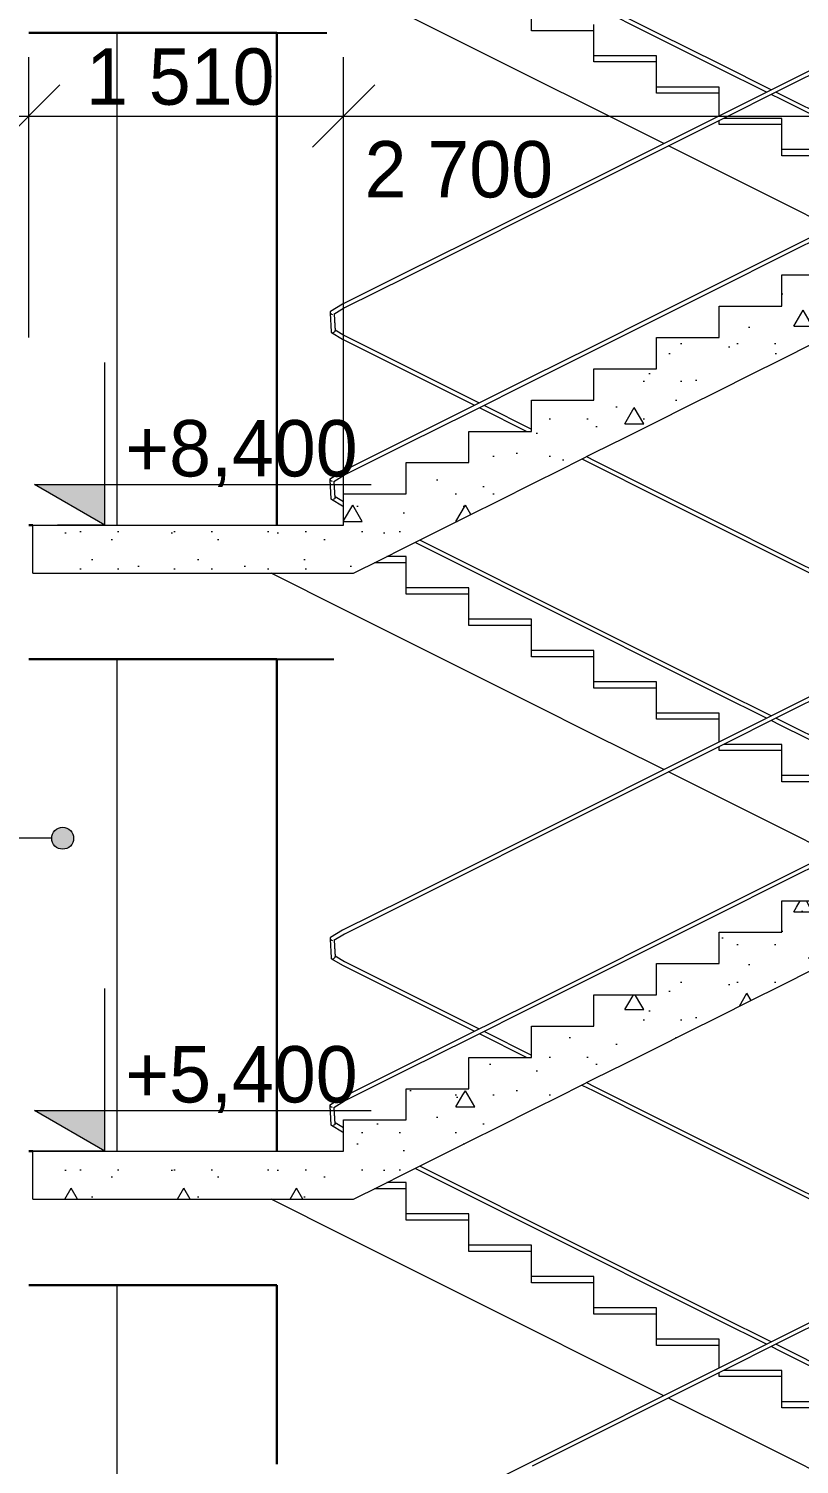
# Model space of a CAD drawing. Extents: x -464571 to -430223, y -12741 to 36790.
# Drawn here: x -459439 to -455744, y 3900 to 10780 of the extents above; entities that cross this region are included whole.
import ezdxf
from ezdxf.enums import TextEntityAlignment as Align

# ---------------------------------------------------------------- set-up
doc = ezdxf.new("R2010")
doc.units = 0
doc.header["$MEASUREMENT"] = 0
for name, color, linetype, lineweight in [('0_Ном_пера__120', 7, 'Continuous', 13), ('Двери ArchiCAD_Ном_пера__41', 7, 'Continuous', 30), ('Интерьер- Перегородка_Ном_пера__47', 7, 'Continuous', 25), ('Кладочні розміри_Ном_пера__1', 7, 'Continuous', 13), ('Кладочні розміри_Ном_пера__120', 7, 'Continuous', 13), ('Кладочні розміри_Ном_пера__21', 7, 'Continuous', 20), ('Колонны_Ном_пера__21', 7, 'Continuous', 20), ('Лестницы внутренние_Ном_пера__1', 7, 'Continuous', 13), ('Лестницы внутренние_Ном_пера__21', 7, 'Continuous', 20), ('Лестницы внутренние_Ном_пера__7', 7, 'Continuous', 5)]:
    doc.layers.add(name, color=color, linetype=linetype, lineweight=lineweight)
doc.layers.add('0_Ном_пера__98', color=7, linetype='Continuous', lineweight=13, true_color=0x001f3e)
doc.layers.add('Лестницы внутренние_Ном_пера__241', color=7, linetype='Continuous', lineweight=13, true_color=0x515151)
for name, color, linetype in [('Двери ArchiCAD', 7, 'Continuous'), ('Кладочні розміри', 7, 'Continuous'), ('Колонны', 7, 'Continuous'), ('Лестницы внутренние', 7, 'Continuous')]:
    doc.layers.add(name, color=color, linetype=linetype)
doc.styles.add('СГЕНЕРИР_СТИЛЬ_2', font='GOTHIC.TTF')
doc.styles.add('СГЕНЕРИР_СТИЛЬ_3', font='GOTHIC.TTF')
doc.styles.add('СГЕНЕРИР_СТИЛЬ_4', font='')
doc.styles.get('СГЕНЕРИР_СТИЛЬ_4').set_extended_font_data('Arial Unicode MS Кириллический')
doc.dimstyles.new('СГЕНЕРИР_СТИЛЬ__2', dxfattribs={"dimtxt": 269.999993, "dimasz": 285, "dimexe": 0.18, "dimexo": 0, "dimgap": 0.09, "dimtad": 1, "dimtih": 1, "dimtoh": 1, "dimdec": 0, "dimzin": 0, "dimdsep": 46, "dimtxsty": 'СГЕНЕРИР_СТИЛЬ_4', "dimblk": 'ARROWHEAD_6', "dimblk1": 'ARROWHEAD_6', "dimblk2": 'ARROWHEAD_6', "dimcen": 0.09, "dimclrd": 256, "dimclre": 256, "dimclrt": 256, "dimadec": 0, "dimazin": 0, "dimtfac": 1, "dimtdec": 4, "dimtmove": 0, "dimatfit": 3, "dimfxl": 0, "dimtolj": 1, "dimtzin": 0, "dimarcsym": 0})
doc.dimstyles.new('СГЕНЕРИР_СТИЛЬ__3', dxfattribs={"dimtxt": 269.999993, "dimasz": 285, "dimexe": 0.18, "dimexo": 0, "dimgap": 0.09, "dimtad": 1, "dimtih": 1, "dimtoh": 1, "dimdec": 0, "dimzin": 0, "dimdsep": 46, "dimtxsty": 'СГЕНЕРИР_СТИЛЬ_4', "dimblk": 'ARROWHEAD_6', "dimblk1": 'ARROWHEAD_6', "dimblk2": 'ARROWHEAD_6', "dimcen": 0.09, "dimclrd": 256, "dimclre": 256, "dimclrt": 256, "dimadec": 0, "dimazin": 0, "dimtfac": 1, "dimtdec": 4, "dimtmove": 2, "dimatfit": 3, "dimfxl": 0, "dimtolj": 1, "dimtzin": 0, "dimarcsym": 0})
pattern_1 = [(0, (-133390.9, 0), (0, 935.3074), [90, -450]), (0, (-133120.9, 467.7), (0, 935.3074), [90, -450]), (60, (-133390.9, 0), (-810, 467.6537), [90, -450]), (60, (-132850.9, 0), (-810, 467.6537), [90, -450]), (120, (-133300.9, 0), (810, 467.6537), [90, -450]), (120, (-132760.9, 0), (810, 467.6537), [90, -450]), (0, (-133390.85, 90), (0, 180), [0, -180, 0, -270]), (45, (-133300.85, 90), (-127.27922, 127.27922), [0, -135, 0, -225])]

# ---------------------------------------------------------------- blocks, each defined once
blk = doc.blocks.new('Элемент разреза_94', base_point=(-133390.9, 0))
at = {"layer": 'Колонны_Ном_пера__21', "linetype": 'Continuous'}
for p, q in [((-459014.4, 8400), (-459014.4, 9900)), ((-459014.4, 6900), (-459014.4, 7759))]:
    blk.add_line(p, q, dxfattribs=at)
blk = doc.blocks.new('Элемент разреза_95', base_point=(-133390.9, 0))
at = {"layer": 'Колонны_Ном_пера__21', "linetype": 'Continuous'}
for p, q in [((-459014.4, 11400), (-459014.4, 12900)), ((-459014.4, 9900), (-459014.4, 10759))]:
    blk.add_line(p, q, dxfattribs=at)
blk = doc.blocks.new('Элемент разреза_99', base_point=(-133390.9, 0))
at = {"layer": 'Колонны_Ном_пера__21', "linetype": 'Continuous'}
for p, q in [((-459014.4, 5400), (-459014.4, 6900)), ((-459014.4, 2401), (-459014.4, 4759))]:
    blk.add_line(p, q, dxfattribs=at)
blk = doc.blocks.new('Элемент разреза_102', base_point=(-133390.9, 0))
at = {"layer": 'Лестницы внутренние_Ном_пера__241', "linetype": 'Continuous'}
for p, q in [((-455533.4, 4658.9), (-455833.4, 4508.9)), ((-455524.4, 4641.1), (-455824.4, 4491.1)), ((-455833.4, 4508.9), (-456133.4, 4358.9)), ((-455824.4, 4491.1), (-456124.4, 4341.1)), ((-456133.4, 4358.9), (-456433.4, 4208.9)), ((-456124.4, 4341.1), (-456424.4, 4191.1)), ((-456433.4, 4208.9), (-456733.4, 4058.9)), ((-456424.4, 4191.1), (-456724.4, 4041.1)), ((-456733.4, 4058.9), (-457033.4, 3908.9)), ((-456724.4, 4041.1), (-457024.4, 3891.1)), ((-457033.4, 3908.9), (-457333.4, 3758.9))]:
    blk.add_line(p, q, dxfattribs=at)
blk = doc.blocks.new('Элемент разреза_110', base_point=(-133390.9, 0))
at = {"layer": 'Лестницы внутренние_Ном_пера__241', "linetype": 'Continuous'}
h = blk.add_hatch(dxfattribs=at)
h.set_pattern_fill('Бетон', color=256, style=0, pattern_type=2)
h.set_pattern_definition(pattern_1)
h.paths.add_polyline_path([(-457978.9, 5220), (-457978.9, 5170), (-457953.8, 5170), (-457930, 5170), (-457905.2, 5170), (-457881.7, 5170), (-457756, 5232.8), (-457628.9, 5296.4), (-457479.7, 5371), (-457328.9, 5446.4), (-457179.7, 5521), (-457028.9, 5596.4), (-456879.7, 5671), (-456728.9, 5746.4), (-456579.7, 5821), (-456428.9, 5896.4), (-456279.7, 5971), (-456128.9, 6046.4), (-455979.7, 6121), (-455828.9, 6196.4), (-455679.7, 6271), (-455528.9, 6346.4), (-455379.7, 6421), (-455228.9, 6496.4), (-455125.9, 6547.9), (-455021.7, 6600), (-455228.9, 6600), (-455228.9, 6720), (-455528.9, 6720), (-455528.9, 6570), (-455828.9, 6570), (-455828.9, 6420), (-456128.9, 6420), (-456128.9, 6270), (-456428.9, 6270), (-456428.9, 6120), (-456728.9, 6120), (-456728.9, 5970), (-457028.9, 5970), (-457028.9, 5820), (-457328.9, 5820), (-457328.9, 5670), (-457628.9, 5670), (-457628.9, 5520), (-457928.9, 5520), (-457928.9, 5370), (-457978.9, 5370)], flags=0)
h = blk.add_hatch(dxfattribs=at)
h.set_pattern_fill('Бетон', color=256, style=0, pattern_type=2)
h.set_pattern_definition(pattern_1)
h.paths.add_polyline_path([(-455528.9, 6570), (-455528.9, 6600), (-455828.9, 6600), (-455828.9, 6570)], flags=0)
h = blk.add_hatch(dxfattribs=at)
h.set_pattern_fill('Бетон', color=256, style=0, pattern_type=2)
h.set_pattern_definition(pattern_1)
h.paths.add_polyline_path([(-455828.9, 6420), (-455828.9, 6450), (-456128.9, 6450), (-456128.9, 6420)], flags=0)
h = blk.add_hatch(dxfattribs=at)
h.set_pattern_fill('Бетон', color=256, style=0, pattern_type=2)
h.set_pattern_definition(pattern_1)
h.paths.add_polyline_path([(-456128.9, 6270), (-456128.9, 6300), (-456428.9, 6300), (-456428.9, 6270)], flags=0)
h = blk.add_hatch(dxfattribs=at)
h.set_pattern_fill('Бетон', color=256, style=0, pattern_type=2)
h.set_pattern_definition(pattern_1)
h.paths.add_polyline_path([(-456428.9, 6120), (-456428.9, 6150), (-456728.9, 6150), (-456728.9, 6120)], flags=0)
h = blk.add_hatch(dxfattribs=at)
h.set_pattern_fill('Бетон', color=256, style=0, pattern_type=2)
h.set_pattern_definition(pattern_1)
h.paths.add_polyline_path([(-456728.9, 5970), (-456728.9, 6000), (-457028.9, 6000), (-457028.9, 5970)], flags=0)
h = blk.add_hatch(dxfattribs=at)
h.set_pattern_fill('Бетон', color=256, style=0, pattern_type=2)
h.set_pattern_definition(pattern_1)
h.paths.add_polyline_path([(-457028.9, 5820), (-457028.9, 5850), (-457328.9, 5850), (-457328.9, 5820)], flags=0)
h = blk.add_hatch(dxfattribs=at)
h.set_pattern_fill('Бетон', color=256, style=0, pattern_type=2)
h.set_pattern_definition(pattern_1)
h.paths.add_polyline_path([(-457328.9, 5670), (-457328.9, 5700), (-457628.9, 5700), (-457628.9, 5670)], flags=0)
h = blk.add_hatch(dxfattribs=at)
h.set_pattern_fill('Бетон', color=256, style=0, pattern_type=2)
h.set_pattern_definition(pattern_1)
h.paths.add_polyline_path([(-457628.9, 5520), (-457628.9, 5550), (-457928.9, 5550), (-457928.9, 5520)], flags=0)
h = blk.add_hatch(dxfattribs=at)
h.set_pattern_fill('Бетон', color=256, style=0, pattern_type=2)
h.set_pattern_definition(pattern_1)
h.paths.add_polyline_path([(-457928.9, 5370), (-457928.9, 5400), (-459418.9, 5400), (-459418.9, 5370)], flags=0)
h = blk.add_hatch(dxfattribs=at)
h.set_pattern_fill('Бетон', color=256, style=0, pattern_type=2)
h.set_pattern_definition(pattern_1)
h.paths.add_polyline_path([(-457978.9, 5170), (-457978.9, 5370), (-459418.9, 5370), (-459418.9, 5170)], flags=0)
at = {"layer": 'Лестницы внутренние_Ном_пера__1', "linetype": 'Continuous'}
for p, q in [((-457928.9, 4996.4), (-458276.1, 5170)), ((-457628.9, 5220), (-457781.7, 5220)), ((-457628.9, 5070), (-457628.9, 5220)), ((-457328.9, 5070), (-457628.9, 5070)), ((-457328.9, 4920), (-457328.9, 5070)), ((-457628.9, 4846.4), (-457928.9, 4996.4)), ((-457028.9, 4920), (-457328.9, 4920)), ((-457028.9, 4770), (-457028.9, 4920)), ((-457328.9, 4696.4), (-457628.9, 4846.4)), ((-456728.9, 4770), (-457028.9, 4770)), ((-456728.9, 4620), (-456728.9, 4770)), ((-457028.9, 4546.4), (-457328.9, 4696.4)), ((-456428.9, 4620), (-456728.9, 4620)), ((-456428.9, 4470), (-456428.9, 4620)), ((-456728.9, 4396.4), (-457028.9, 4546.4)), ((-456128.9, 4470), (-456428.9, 4470)), ((-456128.9, 4361.2), (-456128.9, 4470)), ((-456428.9, 4246.4), (-456728.9, 4396.4)), ((-456128.9, 4320), (-456128.9, 4338.8)), ((-455828.9, 4320), (-456128.9, 4320)), ((-455828.9, 4170), (-455828.9, 4320)), ((-456393.7, 4228.8), (-456428.9, 4246.4)), ((-456128.9, 4096.4), (-456371.3, 4217.6)), ((-455528.9, 4170), (-455828.9, 4170)), ((-455828.9, 3946.4), (-456128.9, 4096.4)), ((-455593.7, 3828.8), (-455828.9, 3946.4))]:
    blk.add_line(p, q, dxfattribs=at)
at = {"layer": 'Лестницы внутренние_Ном_пера__21', "linetype": 'Continuous'}
for p, q in [((-455828.9, 6600), (-455528.9, 6600)), ((-455828.9, 6570), (-455828.9, 6600)), ((-455828.9, 6450), (-455828.9, 6570)), ((-456128.9, 6450), (-455828.9, 6450)), ((-456128.9, 6420), (-456128.9, 6450)), ((-456128.9, 6300), (-456128.9, 6420)), ((-456428.9, 6300), (-456128.9, 6300)), ((-456428.9, 6270), (-456428.9, 6300)), ((-456428.9, 6150), (-456428.9, 6270)), ((-455828.9, 6196.4), (-455679.7, 6271)), ((-455979.7, 6121), (-455828.9, 6196.4)), ((-456728.9, 6150), (-456428.9, 6150)), ((-456728.9, 6120), (-456728.9, 6150)), ((-456728.9, 6000), (-456728.9, 6120)), ((-456128.9, 6046.4), (-455979.7, 6121)), ((-457028.9, 6000), (-456728.9, 6000)), ((-457028.9, 5970), (-457028.9, 6000)), ((-456279.7, 5971), (-456128.9, 6046.4)), ((-457028.9, 5850), (-457028.9, 5970)), ((-456428.9, 5896.4), (-456279.7, 5971)), ((-457328.9, 5850), (-457028.9, 5850)), ((-457328.9, 5820), (-457328.9, 5850)), ((-456579.7, 5821), (-456428.9, 5896.4)), ((-457328.9, 5700), (-457328.9, 5820)), ((-456728.9, 5746.4), (-456579.7, 5821)), ((-456879.7, 5671), (-456728.9, 5746.4)), ((-457628.9, 5700), (-457328.9, 5700)), ((-457628.9, 5670), (-457628.9, 5700)), ((-457628.9, 5550), (-457628.9, 5670)), ((-457028.9, 5596.4), (-456879.7, 5671)), ((-457179.7, 5521), (-457028.9, 5596.4)), ((-457928.9, 5550), (-457628.9, 5550)), ((-457928.9, 5520), (-457928.9, 5550)), ((-457928.9, 5400), (-457928.9, 5520)), ((-457328.9, 5446.4), (-457179.7, 5521)), ((-457479.7, 5371), (-457328.9, 5446.4)), ((-459418.9, 5400), (-457928.9, 5400)), ((-459418.9, 5370), (-459418.9, 5400)), ((-459418.9, 5170), (-459418.9, 5370)), ((-457628.9, 5296.4), (-457479.7, 5371)), ((-457881.7, 5170), (-457756, 5232.8)), ((-457756, 5232.8), (-457628.9, 5296.4)), ((-459418.9, 5170), (-457978.9, 5170)), ((-457978.9, 5170), (-457953.8, 5170)), ((-457953.8, 5170), (-457930, 5170)), ((-457930, 5170), (-457905.2, 5170)), ((-457905.2, 5170), (-457881.7, 5170))]:
    blk.add_line(p, q, dxfattribs=at)
at = {"layer": 'Лестницы внутренние_Ном_пера__241', "linetype": 'Continuous'}
for p, q in [((-455533.4, 7658.9), (-455833.4, 7508.9)), ((-455524.4, 7641.1), (-455824.4, 7491.1)), ((-455833.4, 7508.9), (-456133.4, 7358.9)), ((-455824.4, 7491.1), (-456124.4, 7341.1)), ((-456133.4, 7358.9), (-456433.4, 7208.9)), ((-456124.4, 7341.1), (-456424.4, 7191.1)), ((-456433.4, 7208.9), (-456733.4, 7058.9)), ((-456424.4, 7191.1), (-456724.4, 7041.1)), ((-456733.4, 7058.9), (-457033.4, 6908.9)), ((-456724.4, 7041.1), (-457024.4, 6891.1)), ((-457033.4, 6908.9), (-457333.4, 6758.9)), ((-457024.4, 6891.1), (-457324.4, 6741.1)), ((-455833.4, 6708.9), (-455533.4, 6858.9)), ((-455824.4, 6691.1), (-455524.4, 6841.1)), ((-457333.4, 6758.9), (-457633.4, 6608.9)), ((-457324.4, 6741.1), (-457624.4, 6591.1)), ((-456133.4, 6558.9), (-455833.4, 6708.9)), ((-456124.4, 6541.1), (-455824.4, 6691.1)), ((-457633.4, 6608.9), (-457933.7, 6458.8)), ((-457624.4, 6591.1), (-457924.1, 6441.2)), ((-456433.4, 6408.9), (-456133.4, 6558.9)), ((-456424.4, 6391.1), (-456124.4, 6541.1)), ((-457993.6, 6422.3), (-457994.1, 6419.9)), ((-457994.1, 6419.9), (-457993, 6417)), ((-457994.1, 6419.9), (-457991.3, 6381.9)), ((-457991.6, 6423.9), (-457993.6, 6422.3)), ((-457993, 6417), (-457990.5, 6414.1)), ((-457993, 6417), (-457992.9, 6415.7)), ((-457993, 6417), (-457988.6, 6327.1)), ((-457933.7, 6458.8), (-457991.6, 6423.9)), ((-457990.5, 6414.1), (-457987.1, 6411.7)), ((-457987.1, 6411.7), (-457983.1, 6410.1)), ((-457924.1, 6441.2), (-457976.2, 6410.1)), ((-457973.7, 6411.6), (-457970.3, 6330)), ((-456733.4, 6258.9), (-456433.4, 6408.9)), ((-457972.8, 6327.1), (-457970.3, 6330)), ((-457972.4, 6380.7), (-457969.2, 6332.9)), ((-457970.3, 6330), (-457969.2, 6332.9)), ((-457969.4, 6335.9), (-457924.1, 6308.8)), ((-456724.4, 6241.1), (-456424.4, 6391.1)), ((-457988.6, 6327.1), (-457988.3, 6324.6)), ((-457988.3, 6324.6), (-457986.5, 6323)), ((-457986.5, 6323), (-457983.6, 6322.4)), ((-457986.5, 6323), (-457933.7, 6291.2)), ((-457979.9, 6323), (-457976.1, 6324.6)), ((-457976.1, 6324.6), (-457972.8, 6327.1)), ((-457933.7, 6291.2), (-457633.4, 6141.1)), ((-457924.1, 6308.8), (-457624.4, 6158.9)), ((-457033.4, 6108.9), (-456733.4, 6258.9)), ((-457024.4, 6091.1), (-456724.4, 6241.1)), ((-457633.4, 6141.1), (-457333.4, 5991.1)), ((-457624.4, 6158.9), (-457324.4, 6008.9)), ((-457333.4, 5958.9), (-457033.4, 6108.9)), ((-457324.4, 5941.1), (-457024.4, 6091.1)), ((-457333.4, 5991.1), (-457301.3, 5975)), ((-457324.4, 6008.9), (-457278.9, 5986.2)), ((-457633.4, 5808.9), (-457333.4, 5958.9)), ((-457624.4, 5791.1), (-457324.4, 5941.1)), ((-457278.9, 5963.8), (-457051.3, 5850)), ((-457256.5, 5975), (-457028.9, 5861.2)), ((-457933.7, 5658.8), (-457633.4, 5808.9)), ((-457924.1, 5641.2), (-457624.4, 5791.1)), ((-456786.5, 5717.6), (-456733.4, 5691.1)), ((-456764.1, 5728.8), (-456724.4, 5708.9)), ((-457991.6, 5623.9), (-457933.7, 5658.8)), ((-457976.2, 5610.1), (-457924.1, 5641.2)), ((-456733.4, 5691.1), (-456433.4, 5541.1)), ((-456724.4, 5708.9), (-456424.4, 5558.9)), ((-457994.1, 5619.9), (-457993.6, 5622.3)), ((-457993, 5617), (-457994.1, 5619.9)), ((-457991.3, 5581.9), (-457994.1, 5619.9)), ((-457993.6, 5622.3), (-457991.6, 5623.9)), ((-457990.5, 5614.1), (-457993, 5617)), ((-457992.9, 5615.7), (-457993, 5617)), ((-457988.6, 5527.1), (-457993, 5617)), ((-457987.1, 5611.7), (-457990.5, 5614.1)), ((-457983.1, 5610.1), (-457987.1, 5611.7)), ((-457970.3, 5530), (-457973.7, 5611.6)), ((-457969.2, 5532.9), (-457972.4, 5580.7)), ((-457988.3, 5524.6), (-457988.6, 5527.1)), ((-457986.5, 5523), (-457988.3, 5524.6)), ((-457983.6, 5522.4), (-457986.5, 5523)), ((-457933.7, 5491.2), (-457986.5, 5523)), ((-457976.1, 5524.6), (-457979.9, 5523)), ((-457972.8, 5527.1), (-457976.1, 5524.6)), ((-457970.3, 5530), (-457972.8, 5527.1)), ((-457969.2, 5532.9), (-457970.3, 5530)), ((-457928.9, 5511.7), (-457969.4, 5535.9)), ((-456433.4, 5541.1), (-456133.4, 5391.1)), ((-456424.4, 5558.9), (-456124.4, 5408.9)), ((-457928.9, 5488.8), (-457933.7, 5491.2)), ((-456133.4, 5391.1), (-455833.4, 5241.1)), ((-456124.4, 5408.9), (-455824.4, 5258.9)), ((-457333.4, 5191.1), (-457586.5, 5317.6)), ((-457324.4, 5208.9), (-457564.1, 5328.8)), ((-455833.4, 5241.1), (-455533.4, 5091.1)), ((-455824.4, 5258.9), (-455524.4, 5108.9)), ((-457033.4, 5041.1), (-457333.4, 5191.1)), ((-457024.4, 5058.9), (-457324.4, 5208.9)), ((-456733.4, 4891.1), (-457033.4, 5041.1)), ((-456724.4, 4908.9), (-457024.4, 5058.9)), ((-456433.4, 4741.1), (-456733.4, 4891.1)), ((-456424.4, 4758.9), (-456724.4, 4908.9)), ((-456124.4, 4608.9), (-456424.4, 4758.9)), ((-456133.4, 4591.1), (-456433.4, 4741.1)), ((-455901.3, 4475), (-456133.4, 4591.1)), ((-455878.9, 4486.2), (-456124.4, 4608.9)), ((-455824.4, 4458.9), (-455856.5, 4475)), ((-455833.4, 4441.1), (-455878.9, 4463.8)), ((-455533.4, 4291.1), (-455833.4, 4441.1)), ((-455524.4, 4308.9), (-455824.4, 4458.9))]:
    blk.add_line(p, q, dxfattribs=at)
at = {"layer": 'Лестницы внутренние_Ном_пера__7', "linetype": 'Continuous'}
for p, q in [((-457628.9, 5250), (-457721.7, 5250)), ((-457628.9, 5220), (-457628.9, 5250)), ((-457328.9, 5100), (-457628.9, 5100)), ((-457328.9, 5070), (-457328.9, 5100)), ((-457028.9, 4950), (-457328.9, 4950)), ((-457028.9, 4920), (-457028.9, 4950)), ((-456728.9, 4800), (-457028.9, 4800)), ((-456728.9, 4770), (-456728.9, 4800)), ((-456428.9, 4650), (-456728.9, 4650)), ((-456428.9, 4620), (-456428.9, 4650)), ((-456128.9, 4500), (-456428.9, 4500)), ((-456128.9, 4470), (-456128.9, 4500)), ((-455828.9, 4350), (-456106.5, 4350)), ((-455828.9, 4320), (-455828.9, 4350)), ((-455528.9, 4200), (-455828.9, 4200))]:
    blk.add_line(p, q, dxfattribs=at)
blk = doc.blocks.new('Элемент разреза_107', base_point=(-133390.9, 0))
at = {"layer": 'Лестницы внутренние_Ном_пера__241', "linetype": 'Continuous'}
h = blk.add_hatch(dxfattribs=at)
h.set_pattern_fill('Бетон', color=256, style=0, pattern_type=2)
h.set_pattern_definition(pattern_1)
h.paths.add_polyline_path([(-457978.9, 8220), (-457978.9, 8170), (-457953.8, 8170), (-457930, 8170), (-457905.2, 8170), (-457881.7, 8170), (-457756, 8232.8), (-457628.9, 8296.4), (-457479.7, 8371), (-457328.9, 8446.4), (-457179.7, 8521), (-457028.9, 8596.4), (-456879.7, 8671), (-456728.9, 8746.4), (-456579.7, 8821), (-456428.9, 8896.4), (-456279.7, 8971), (-456128.9, 9046.4), (-455979.7, 9121), (-455828.9, 9196.4), (-455679.7, 9271), (-455528.9, 9346.4), (-455379.7, 9421), (-455228.9, 9496.4), (-455125.9, 9547.9), (-455021.7, 9600), (-455228.9, 9600), (-455228.9, 9720), (-455528.9, 9720), (-455528.9, 9570), (-455828.9, 9570), (-455828.9, 9420), (-456128.9, 9420), (-456128.9, 9270), (-456428.9, 9270), (-456428.9, 9120), (-456728.9, 9120), (-456728.9, 8970), (-457028.9, 8970), (-457028.9, 8820), (-457328.9, 8820), (-457328.9, 8670), (-457628.9, 8670), (-457628.9, 8520), (-457928.9, 8520), (-457928.9, 8370), (-457978.9, 8370)], flags=0)
h = blk.add_hatch(dxfattribs=at)
h.set_pattern_fill('Бетон', color=256, style=0, pattern_type=2)
h.set_pattern_definition(pattern_1)
h.paths.add_polyline_path([(-455528.9, 9570), (-455528.9, 9600), (-455828.9, 9600), (-455828.9, 9570)], flags=0)
h = blk.add_hatch(dxfattribs=at)
h.set_pattern_fill('Бетон', color=256, style=0, pattern_type=2)
h.set_pattern_definition(pattern_1)
h.paths.add_polyline_path([(-455828.9, 9420), (-455828.9, 9450), (-456128.9, 9450), (-456128.9, 9420)], flags=0)
h = blk.add_hatch(dxfattribs=at)
h.set_pattern_fill('Бетон', color=256, style=0, pattern_type=2)
h.set_pattern_definition(pattern_1)
h.paths.add_polyline_path([(-456128.9, 9270), (-456128.9, 9300), (-456428.9, 9300), (-456428.9, 9270)], flags=0)
h = blk.add_hatch(dxfattribs=at)
h.set_pattern_fill('Бетон', color=256, style=0, pattern_type=2)
h.set_pattern_definition(pattern_1)
h.paths.add_polyline_path([(-456428.9, 9120), (-456428.9, 9150), (-456728.9, 9150), (-456728.9, 9120)], flags=0)
h = blk.add_hatch(dxfattribs=at)
h.set_pattern_fill('Бетон', color=256, style=0, pattern_type=2)
h.set_pattern_definition(pattern_1)
h.paths.add_polyline_path([(-456728.9, 8970), (-456728.9, 9000), (-457028.9, 9000), (-457028.9, 8970)], flags=0)
h = blk.add_hatch(dxfattribs=at)
h.set_pattern_fill('Бетон', color=256, style=0, pattern_type=2)
h.set_pattern_definition(pattern_1)
h.paths.add_polyline_path([(-457028.9, 8820), (-457028.9, 8850), (-457328.9, 8850), (-457328.9, 8820)], flags=0)
h = blk.add_hatch(dxfattribs=at)
h.set_pattern_fill('Бетон', color=256, style=0, pattern_type=2)
h.set_pattern_definition(pattern_1)
h.paths.add_polyline_path([(-457328.9, 8670), (-457328.9, 8700), (-457628.9, 8700), (-457628.9, 8670)], flags=0)
h = blk.add_hatch(dxfattribs=at)
h.set_pattern_fill('Бетон', color=256, style=0, pattern_type=2)
h.set_pattern_definition(pattern_1)
h.paths.add_polyline_path([(-457628.9, 8520), (-457628.9, 8550), (-457928.9, 8550), (-457928.9, 8520)], flags=0)
h = blk.add_hatch(dxfattribs=at)
h.set_pattern_fill('Бетон', color=256, style=0, pattern_type=2)
h.set_pattern_definition(pattern_1)
h.paths.add_polyline_path([(-457928.9, 8370), (-457928.9, 8400), (-459418.9, 8400), (-459418.9, 8370)], flags=0)
h = blk.add_hatch(dxfattribs=at)
h.set_pattern_fill('Бетон', color=256, style=0, pattern_type=2)
h.set_pattern_definition(pattern_1)
h.paths.add_polyline_path([(-457978.9, 8170), (-457978.9, 8370), (-459418.9, 8370), (-459418.9, 8170)], flags=0)
at = {"layer": 'Лестницы внутренние_Ном_пера__1', "linetype": 'Continuous'}
for p, q in [((-457628.9, 8220), (-457781.7, 8220)), ((-457628.9, 8070), (-457628.9, 8220)), ((-457928.9, 7996.4), (-458276.1, 8170)), ((-457328.9, 8070), (-457628.9, 8070)), ((-457328.9, 7920), (-457328.9, 8070)), ((-457628.9, 7846.4), (-457928.9, 7996.4)), ((-457028.9, 7920), (-457328.9, 7920)), ((-457028.9, 7770), (-457028.9, 7920)), ((-457328.9, 7696.4), (-457628.9, 7846.4)), ((-456728.9, 7770), (-457028.9, 7770)), ((-456728.9, 7620), (-456728.9, 7770)), ((-457028.9, 7546.4), (-457328.9, 7696.4)), ((-456428.9, 7620), (-456728.9, 7620)), ((-456428.9, 7470), (-456428.9, 7620)), ((-456728.9, 7396.4), (-457028.9, 7546.4)), ((-456128.9, 7470), (-456428.9, 7470)), ((-456128.9, 7361.2), (-456128.9, 7470)), ((-456428.9, 7246.4), (-456728.9, 7396.4)), ((-456128.9, 7320), (-456128.9, 7338.8)), ((-455828.9, 7320), (-456128.9, 7320)), ((-455828.9, 7170), (-455828.9, 7320)), ((-456393.7, 7228.8), (-456428.9, 7246.4)), ((-456128.9, 7096.4), (-456371.3, 7217.6)), ((-455528.9, 7170), (-455828.9, 7170)), ((-455828.9, 6946.4), (-456128.9, 7096.4)), ((-455593.7, 6828.8), (-455828.9, 6946.4))]:
    blk.add_line(p, q, dxfattribs=at)
at = {"layer": 'Лестницы внутренние_Ном_пера__21', "linetype": 'Continuous'}
for p, q in [((-455828.9, 9600), (-455528.9, 9600)), ((-455828.9, 9570), (-455828.9, 9600)), ((-455828.9, 9450), (-455828.9, 9570)), ((-456128.9, 9450), (-455828.9, 9450)), ((-456128.9, 9420), (-456128.9, 9450)), ((-456128.9, 9300), (-456128.9, 9420)), ((-456428.9, 9300), (-456128.9, 9300)), ((-456428.9, 9270), (-456428.9, 9300)), ((-456428.9, 9150), (-456428.9, 9270)), ((-455828.9, 9196.4), (-455679.7, 9271)), ((-456728.9, 9150), (-456428.9, 9150)), ((-456728.9, 9120), (-456728.9, 9150)), ((-455979.7, 9121), (-455828.9, 9196.4)), ((-456728.9, 9000), (-456728.9, 9120)), ((-456128.9, 9046.4), (-455979.7, 9121)), ((-456279.7, 8971), (-456128.9, 9046.4)), ((-457028.9, 9000), (-456728.9, 9000)), ((-457028.9, 8970), (-457028.9, 9000)), ((-457028.9, 8850), (-457028.9, 8970)), ((-456428.9, 8896.4), (-456279.7, 8971)), ((-456579.7, 8821), (-456428.9, 8896.4)), ((-457328.9, 8850), (-457028.9, 8850)), ((-457328.9, 8820), (-457328.9, 8850)), ((-457328.9, 8700), (-457328.9, 8820)), ((-456728.9, 8746.4), (-456579.7, 8821)), ((-456879.7, 8671), (-456728.9, 8746.4)), ((-457628.9, 8700), (-457328.9, 8700)), ((-457628.9, 8670), (-457628.9, 8700)), ((-457628.9, 8550), (-457628.9, 8670)), ((-457028.9, 8596.4), (-456879.7, 8671)), ((-457928.9, 8550), (-457628.9, 8550)), ((-457928.9, 8520), (-457928.9, 8550)), ((-457179.7, 8521), (-457028.9, 8596.4)), ((-457928.9, 8400), (-457928.9, 8520)), ((-457328.9, 8446.4), (-457179.7, 8521)), ((-459418.9, 8400), (-457928.9, 8400)), ((-459418.9, 8370), (-459418.9, 8400)), ((-457479.7, 8371), (-457328.9, 8446.4)), ((-459418.9, 8170), (-459418.9, 8370)), ((-457628.9, 8296.4), (-457479.7, 8371)), ((-457756, 8232.8), (-457628.9, 8296.4)), ((-457881.7, 8170), (-457756, 8232.8)), ((-459418.9, 8170), (-457978.9, 8170)), ((-457978.9, 8170), (-457953.8, 8170)), ((-457953.8, 8170), (-457930, 8170)), ((-457930, 8170), (-457905.2, 8170)), ((-457905.2, 8170), (-457881.7, 8170))]:
    blk.add_line(p, q, dxfattribs=at)
at = {"layer": 'Лестницы внутренние_Ном_пера__241', "linetype": 'Continuous'}
for p, q in [((-455533.4, 10658.9), (-455833.4, 10508.9)), ((-455524.4, 10641.1), (-455824.4, 10491.1)), ((-455833.4, 10508.9), (-456133.4, 10358.9)), ((-455824.4, 10491.1), (-456124.4, 10341.1)), ((-456133.4, 10358.9), (-456433.4, 10208.9)), ((-456124.4, 10341.1), (-456424.4, 10191.1)), ((-456433.4, 10208.9), (-456733.4, 10058.9)), ((-456424.4, 10191.1), (-456724.4, 10041.1)), ((-456733.4, 10058.9), (-457033.4, 9908.9)), ((-456724.4, 10041.1), (-457024.4, 9891.1)), ((-457033.4, 9908.9), (-457333.4, 9758.9)), ((-457024.4, 9891.1), (-457324.4, 9741.1)), ((-455833.4, 9708.9), (-455533.4, 9858.9)), ((-455824.4, 9691.1), (-455524.4, 9841.1)), ((-457333.4, 9758.9), (-457633.4, 9608.9)), ((-457324.4, 9741.1), (-457624.4, 9591.1)), ((-456133.4, 9558.9), (-455833.4, 9708.9)), ((-456124.4, 9541.1), (-455824.4, 9691.1)), ((-457633.4, 9608.9), (-457933.7, 9458.8)), ((-457624.4, 9591.1), (-457924.1, 9441.2)), ((-456433.4, 9408.9), (-456133.4, 9558.9)), ((-456424.4, 9391.1), (-456124.4, 9541.1)), ((-457933.7, 9458.8), (-457991.6, 9423.9)), ((-457924.1, 9441.2), (-457976.2, 9410.1)), ((-457993.6, 9422.3), (-457994.1, 9419.9)), ((-457994.1, 9419.9), (-457993, 9417)), ((-457994.1, 9419.9), (-457991.3, 9381.9)), ((-457991.6, 9423.9), (-457993.6, 9422.3)), ((-457993, 9417), (-457990.5, 9414.1)), ((-457993, 9417), (-457992.9, 9415.7)), ((-457993, 9417), (-457988.6, 9327.1)), ((-457990.5, 9414.1), (-457987.1, 9411.7)), ((-457987.1, 9411.7), (-457983.1, 9410.1)), ((-457973.7, 9411.6), (-457970.3, 9330)), ((-457972.4, 9380.7), (-457969.2, 9332.9)), ((-456733.4, 9258.9), (-456433.4, 9408.9)), ((-456724.4, 9241.1), (-456424.4, 9391.1)), ((-457988.6, 9327.1), (-457988.3, 9324.6)), ((-457988.3, 9324.6), (-457986.5, 9323)), ((-457986.5, 9323), (-457983.6, 9322.4)), ((-457986.5, 9323), (-457933.7, 9291.2)), ((-457979.9, 9323), (-457976.1, 9324.6)), ((-457976.1, 9324.6), (-457972.8, 9327.1)), ((-457972.8, 9327.1), (-457970.3, 9330)), ((-457970.3, 9330), (-457969.2, 9332.9)), ((-457969.4, 9335.9), (-457924.1, 9308.8)), ((-457933.7, 9291.2), (-457633.4, 9141.1)), ((-457924.1, 9308.8), (-457624.4, 9158.9)), ((-457033.4, 9108.9), (-456733.4, 9258.9)), ((-457024.4, 9091.1), (-456724.4, 9241.1)), ((-457624.4, 9158.9), (-457324.4, 9008.9)), ((-457633.4, 9141.1), (-457333.4, 8991.1)), ((-457333.4, 8958.9), (-457033.4, 9108.9)), ((-457324.4, 8941.1), (-457024.4, 9091.1)), ((-457633.4, 8808.9), (-457333.4, 8958.9)), ((-457333.4, 8991.1), (-457301.3, 8975)), ((-457324.4, 9008.9), (-457278.9, 8986.2)), ((-457278.9, 8963.8), (-457051.3, 8850)), ((-457256.5, 8975), (-457028.9, 8861.2)), ((-457624.4, 8791.1), (-457324.4, 8941.1)), ((-457933.7, 8658.8), (-457633.4, 8808.9)), ((-457924.1, 8641.2), (-457624.4, 8791.1)), ((-456786.5, 8717.6), (-456733.4, 8691.1)), ((-456764.1, 8728.8), (-456724.4, 8708.9)), ((-456733.4, 8691.1), (-456433.4, 8541.1)), ((-456724.4, 8708.9), (-456424.4, 8558.9)), ((-457994.1, 8619.9), (-457993.6, 8622.3)), ((-457993, 8617), (-457994.1, 8619.9)), ((-457991.3, 8581.9), (-457994.1, 8619.9)), ((-457993.6, 8622.3), (-457991.6, 8623.9)), ((-457990.5, 8614.1), (-457993, 8617)), ((-457988.6, 8527.1), (-457993, 8617)), ((-457991.6, 8623.9), (-457933.7, 8658.8)), ((-457987.1, 8611.7), (-457990.5, 8614.1)), ((-457983.1, 8610.1), (-457987.1, 8611.7)), ((-457976.2, 8610.1), (-457924.1, 8641.2)), ((-457970.3, 8530), (-457973.7, 8611.6)), ((-457969.2, 8532.9), (-457972.4, 8580.7)), ((-457969.2, 8532.9), (-457970.3, 8530)), ((-457928.9, 8511.7), (-457969.4, 8535.9)), ((-456433.4, 8541.1), (-456133.4, 8391.1)), ((-456424.4, 8558.9), (-456124.4, 8408.9)), ((-457988.3, 8524.6), (-457988.6, 8527.1)), ((-457986.5, 8523), (-457988.3, 8524.6)), ((-457983.6, 8522.4), (-457986.5, 8523)), ((-457933.7, 8491.2), (-457986.5, 8523)), ((-457976.1, 8524.6), (-457979.9, 8523)), ((-457972.8, 8527.1), (-457976.1, 8524.6)), ((-457970.3, 8530), (-457972.8, 8527.1)), ((-457928.9, 8488.8), (-457933.7, 8491.2)), ((-456124.4, 8408.9), (-455824.4, 8258.9)), ((-457324.4, 8208.9), (-457564.1, 8328.8)), ((-456133.4, 8391.1), (-455833.4, 8241.1)), ((-457333.4, 8191.1), (-457586.5, 8317.6)), ((-455824.4, 8258.9), (-455524.4, 8108.9)), ((-457033.4, 8041.1), (-457333.4, 8191.1)), ((-457024.4, 8058.9), (-457324.4, 8208.9)), ((-455833.4, 8241.1), (-455533.4, 8091.1)), ((-456724.4, 7908.9), (-457024.4, 8058.9)), ((-456733.4, 7891.1), (-457033.4, 8041.1)), ((-456433.4, 7741.1), (-456733.4, 7891.1)), ((-456424.4, 7758.9), (-456724.4, 7908.9)), ((-456133.4, 7591.1), (-456433.4, 7741.1)), ((-456124.4, 7608.9), (-456424.4, 7758.9)), ((-455901.3, 7475), (-456133.4, 7591.1)), ((-455878.9, 7486.2), (-456124.4, 7608.9)), ((-455833.4, 7441.1), (-455878.9, 7463.8)), ((-455824.4, 7458.9), (-455856.5, 7475)), ((-455533.4, 7291.1), (-455833.4, 7441.1)), ((-455524.4, 7308.9), (-455824.4, 7458.9))]:
    blk.add_line(p, q, dxfattribs=at)
at = {"layer": 'Лестницы внутренние_Ном_пера__7', "linetype": 'Continuous'}
for p, q in [((-457628.9, 8250), (-457721.7, 8250)), ((-457628.9, 8220), (-457628.9, 8250)), ((-457328.9, 8100), (-457628.9, 8100)), ((-457328.9, 8070), (-457328.9, 8100)), ((-457028.9, 7950), (-457328.9, 7950)), ((-457028.9, 7920), (-457028.9, 7950)), ((-456728.9, 7800), (-457028.9, 7800)), ((-456728.9, 7770), (-456728.9, 7800)), ((-456428.9, 7650), (-456728.9, 7650)), ((-456428.9, 7620), (-456428.9, 7650)), ((-456128.9, 7500), (-456428.9, 7500)), ((-456128.9, 7470), (-456128.9, 7500)), ((-455828.9, 7350), (-456106.5, 7350)), ((-455828.9, 7320), (-455828.9, 7350)), ((-455528.9, 7200), (-455828.9, 7200))]:
    blk.add_line(p, q, dxfattribs=at)
blk = doc.blocks.new('Элемент разреза_109', base_point=(-133390.9, 0))
at = {"layer": 'Лестницы внутренние_Ном_пера__1', "linetype": 'Continuous'}
for p, q in [((-457028.9, 10770), (-457028.9, 10920)), ((-457328.9, 10696.4), (-457628.9, 10846.4)), ((-456728.9, 10770), (-457028.9, 10770)), ((-456728.9, 10620), (-456728.9, 10770)), ((-457028.9, 10546.4), (-457328.9, 10696.4)), ((-456428.9, 10620), (-456728.9, 10620)), ((-456428.9, 10470), (-456428.9, 10620)), ((-456728.9, 10396.4), (-457028.9, 10546.4)), ((-456128.9, 10470), (-456428.9, 10470)), ((-456128.9, 10361.2), (-456128.9, 10470)), ((-456428.9, 10246.4), (-456728.9, 10396.4)), ((-456128.9, 10320), (-456128.9, 10338.8)), ((-455828.9, 10320), (-456128.9, 10320)), ((-455828.9, 10170), (-455828.9, 10320)), ((-456393.7, 10228.8), (-456428.9, 10246.4)), ((-456128.9, 10096.4), (-456371.3, 10217.6)), ((-455528.9, 10170), (-455828.9, 10170)), ((-455828.9, 9946.4), (-456128.9, 10096.4)), ((-455593.7, 9828.8), (-455828.9, 9946.4))]:
    blk.add_line(p, q, dxfattribs=at)
at = {"layer": 'Лестницы внутренние_Ном_пера__241', "linetype": 'Continuous'}
for p, q in [((-456433.4, 10741.1), (-456733.4, 10891.1)), ((-456424.4, 10758.9), (-456724.4, 10908.9)), ((-456133.4, 10591.1), (-456433.4, 10741.1)), ((-456124.4, 10608.9), (-456424.4, 10758.9)), ((-455878.9, 10486.2), (-456124.4, 10608.9)), ((-455901.3, 10475), (-456133.4, 10591.1)), ((-455833.4, 10441.1), (-455878.9, 10463.8)), ((-455824.4, 10458.9), (-455856.5, 10475)), ((-455524.4, 10308.9), (-455824.4, 10458.9)), ((-455533.4, 10291.1), (-455833.4, 10441.1))]:
    blk.add_line(p, q, dxfattribs=at)
at = {"layer": 'Лестницы внутренние_Ном_пера__7', "linetype": 'Continuous'}
for p, q in [((-456728.9, 10770), (-456728.9, 10800)), ((-456428.9, 10650), (-456728.9, 10650)), ((-456428.9, 10620), (-456428.9, 10650)), ((-456128.9, 10500), (-456428.9, 10500)), ((-456128.9, 10470), (-456128.9, 10500)), ((-455828.9, 10350), (-456106.5, 10350)), ((-455828.9, 10320), (-455828.9, 10350)), ((-455528.9, 10200), (-455828.9, 10200))]:
    blk.add_line(p, q, dxfattribs=at)
blk = doc.blocks.new('Элемент разреза_119', base_point=(-133390.9, 0))
at = {"layer": 'Двери ArchiCAD_Ном_пера__41', "linetype": 'Continuous'}
for p, q in [((-458248.9, 9900), (-458248.9, 8400)), ((-459418.9, 8400), (-459438.9, 8400))]:
    blk.add_line(p, q, dxfattribs=at)
blk = doc.blocks.new('Элемент разреза_120', base_point=(-133390.9, 0))
at = {"layer": 'Двери ArchiCAD_Ном_пера__41', "linetype": 'Continuous'}
for p, q in [((-458248.9, 7759), (-459438.9, 7759)), ((-458248.9, 6900), (-458248.9, 7759))]:
    blk.add_line(p, q, dxfattribs=at)
blk = doc.blocks.new('Элемент разреза_132', base_point=(-133390.9, 0))
at = {"layer": 'Двери ArchiCAD_Ном_пера__41', "linetype": 'Continuous'}
for p, q in [((-458248.9, 6900), (-458248.9, 5400)), ((-459418.9, 5400), (-459438.9, 5400))]:
    blk.add_line(p, q, dxfattribs=at)
blk = doc.blocks.new('Элемент разреза_133', base_point=(-133390.9, 0))
at = {"layer": 'Двери ArchiCAD_Ном_пера__41', "linetype": 'Continuous'}
for p, q in [((-458248.9, 4759), (-459438.9, 4759)), ((-458248.9, 3900), (-458248.9, 4759))]:
    blk.add_line(p, q, dxfattribs=at)
blk = doc.blocks.new('Элемент разреза_123', base_point=(-133390.9, 0))
at = {"layer": 'Двери ArchiCAD_Ном_пера__41', "linetype": 'Continuous'}
for p, q in [((-458248.9, 10759), (-459438.9, 10759)), ((-458248.9, 9900), (-458248.9, 10759))]:
    blk.add_line(p, q, dxfattribs=at)
blk = doc.blocks.new('Линейный размер_4', base_point=(-459073.8, 23400))
at = {"layer": '0_Ном_пера__98', "linetype": 'Continuous'}
for points in [[(-459073.8, 8400), (-459411.1, 8595), (-459073.8, 8595)], [(-459073.8, 5400), (-459411.1, 5595), (-459073.8, 5595)]]:
    blk.add_hatch(color=256, dxfattribs=at).paths.add_polyline_path(points, flags=0)
for p, q in [((-459073.8, 8400), (-459073.8, 9180)), ((-459073.8, 8400), (-459411.1, 8595)), ((-459411.1, 8595), (-459073.8, 8595)), ((-459073.8, 8595), (-457797.2, 8595)), ((-459073.8, 8400), (-459301.3, 8400)), ((-459073.8, 8400), (-458927.5, 8400)), ((-459073.8, 5400), (-459073.8, 6180)), ((-459073.8, 5400), (-459411.1, 5595)), ((-459411.1, 5595), (-459073.8, 5595)), ((-459073.8, 5595), (-457797.2, 5595)), ((-459073.8, 5400), (-459418.9, 5400)), ((-459073.8, 5400), (-458927.5, 5400))]:
    blk.add_line(p, q, dxfattribs=at)
at = {"layer": '0_Ном_пера__98', "char_height": 270, "attachment_point": 1, "style": 'СГЕНЕРИР_СТИЛЬ_2'}
for s, insert in [('{+8,400}', (-458976.3, 8904)), ('{+5,400}', (-458976.3, 5904))]:
    blk.add_mtext(s, dxfattribs=dict(at, insert=insert))
blk = doc.blocks.new('*D409', base_point=(-133390.9, 0))
at = {"layer": '0_Ном_пера__120', "linetype": 'Continuous'}
for p, q in [((-459438.9, 9300), (-459438.9, 10642.4)), ((-457928.9, 8400), (-457928.9, 10642.4)), ((-459288.9, 10511.2), (-459588.9, 10211.2)), ((-457778.9, 10511.2), (-458078.9, 10211.2)), ((-459663.9, 10361.2), (-459438.9, 10361.2)), ((-459438.9, 10361.2), (-457928.9, 10361.2))]:
    blk.add_line(p, q, dxfattribs=at)
at = {"layer": '0_Ном_пера__120', "insert": (-459164.2, 10685.2), "char_height": 270, "attachment_point": 1, "style": 'СГЕНЕРИР_СТИЛЬ_3'}
blk.add_mtext('{1\xa0510}', dxfattribs=at)
blk = doc.blocks.new('ARROWHEAD_6')
at = {"linetype": 'Continuous'}
for p, q in [((-0.5, -0.5), (0.5, 0.5)), ((0, 0), (-1, 0))]:
    blk.add_line(p, q, dxfattribs=at)
blk = doc.blocks.new('*D410', base_point=(-133390.9, 0))
at = {"layer": '0_Ном_пера__120', "linetype": 'Continuous'}
for p, q in [((-457928.9, 8400), (-457928.9, 10642.4)), ((-455228.9, 9900), (-455228.9, 10642.4)), ((-457778.9, 10511.2), (-458078.9, 10211.2)), ((-455078.9, 10511.2), (-455378.9, 10211.2)), ((-457928.9, 10361.2), (-455228.9, 10361.2))]:
    blk.add_line(p, q, dxfattribs=at)
at = {"layer": '0_Ном_пера__120', "insert": (-457828.6, 10241), "char_height": 270, "attachment_point": 1, "style": 'СГЕНЕРИР_СТИЛЬ_3'}
blk.add_mtext('{2\xa0700}', dxfattribs=at)
blk = doc.blocks.new('*D411', base_point=(-133390.9, 0))
at = {"layer": '0_Ном_пера__120', "linetype": 'Continuous'}
for p, q in [((-455228.9, 9900), (-455228.9, 10642.4)), ((-453228.9, 9900), (-453228.9, 10642.4)), ((-455078.9, 10511.2), (-455378.9, 10211.2)), ((-453378.9, 10211.2), (-453078.9, 10511.2)), ((-455228.9, 10361.2), (-453228.9, 10361.2)), ((-453228.9, 10361.2), (-453003.9, 10361.2))]:
    blk.add_line(p, q, dxfattribs=at)
at = {"layer": '0_Ном_пера__120', "insert": (-454709.2, 10685.2), "char_height": 270, "attachment_point": 1, "style": 'СГЕНЕРИР_СТИЛЬ_3'}
blk.add_mtext('{2\xa0000}', dxfattribs=at)
blk = doc.blocks.new('Выносная надпись_1', base_point=(-459276.2, 6900))
at = {"layer": 'Кладочні розміри_Ном_пера__120', "linetype": 'Continuous'}
blk.add_hatch(color=256, dxfattribs=at).paths.add_polyline_path([(-459223.7, 6900), (-459227.7, 6920.1), (-459239, 6937.1), (-459256.1, 6948.5), (-459276.2, 6952.5), (-459296.2, 6948.5), (-459313.3, 6937.1), (-459324.7, 6920.1), (-459328.7, 6900), (-459324.7, 6879.9), (-459313.3, 6862.9), (-459296.2, 6851.5), (-459276.2, 6847.5), (-459256.1, 6851.5), (-459239, 6862.9), (-459227.7, 6879.9)], flags=0)
blk.add_circle((-459276.2, 6900), 52.5, dxfattribs=at)
at = {"layer": 'Кладочні розміри_Ном_пера__21', "linetype": 'Continuous'}
blk.add_line((-459328.7, 6900), (-460513.9, 6900), dxfattribs=at)
at = {"layer": 'Кладочні розміри_Ном_пера__1', "style": 'СГЕНЕРИР_СТИЛЬ_2'}
blk.add_attdef('txt1', text='', height=300, dxfattribs=at).set_placement((-463479.7, 6922.7), align=Align.BOTTOM_LEFT)

msp = doc.modelspace()

# ---------------------------------------------------------------- linework, layer by layer
at = {"layer": 'Интерьер- Перегородка_Ном_пера__47', "linetype": 'Continuous'}
for p, q in [((-458248.9, 10759), (-458010, 10759)), ((-458248.9, 7759), (-457975.4, 7759))]:
    msp.add_line(p, q, dxfattribs=at)

# ---------------------------------------------------------------- block references
at = {"linetype": 'Continuous'}
msp.add_blockref('Линейный размер_4', (-459073.8, 23400), dxfattribs=at)
at = {"layer": 'Двери ArchiCAD'}
for name in ['Элемент разреза_123', 'Элемент разреза_119', 'Элемент разреза_120', 'Элемент разреза_132', 'Элемент разреза_133']:
    msp.add_blockref(name, (-133390.9, 0), dxfattribs=at)
at = {"layer": 'Кладочні розміри', "linetype": 'Continuous'}
msp.add_blockref('Выносная надпись_1', (-459276.2, 6900), dxfattribs=at)
at = {"layer": 'Колонны'}
for name in ['Элемент разреза_95', 'Элемент разреза_94', 'Элемент разреза_99']:
    msp.add_blockref(name, (-133390.9, 0), dxfattribs=at)
at = {"layer": 'Лестницы внутренние'}
for name in ['Элемент разреза_109', 'Элемент разреза_107', 'Элемент разреза_110', 'Элемент разреза_102']:
    msp.add_blockref(name, (-133390.9, 0), dxfattribs=at)

# ---------------------------------------------------------------- dimensions: what is measured, and where the dimension line sits
at = {"linetype": 'Continuous'}
for p1, p2, dimstyle, picture, middle in [((-459438.9, 9300), (-457928.9, 8400), 'СГЕНЕРИР_СТИЛЬ__2', '*D409', (-458701.3, 10550.2)), ((-455228.9, 9900), (-453228.9, 9900), 'СГЕНЕРИР_СТИЛЬ__2', '*D411', (-454246.3, 10550.2)), ((-457928.9, 8400), (-455228.9, 9900), 'СГЕНЕРИР_СТИЛЬ__3', '*D410', (-457365.8, 10106))]:
    dim = msp.add_linear_dim(base=(-459438.9, 10361.2), p1=p1, p2=p2, dimstyle=dimstyle, dxfattribs=at)
    dim.commit()
    dim.dimension.update_dxf_attribs({"geometry": picture, "text_midpoint": middle})

doc.saveas('drawing.dxf')
